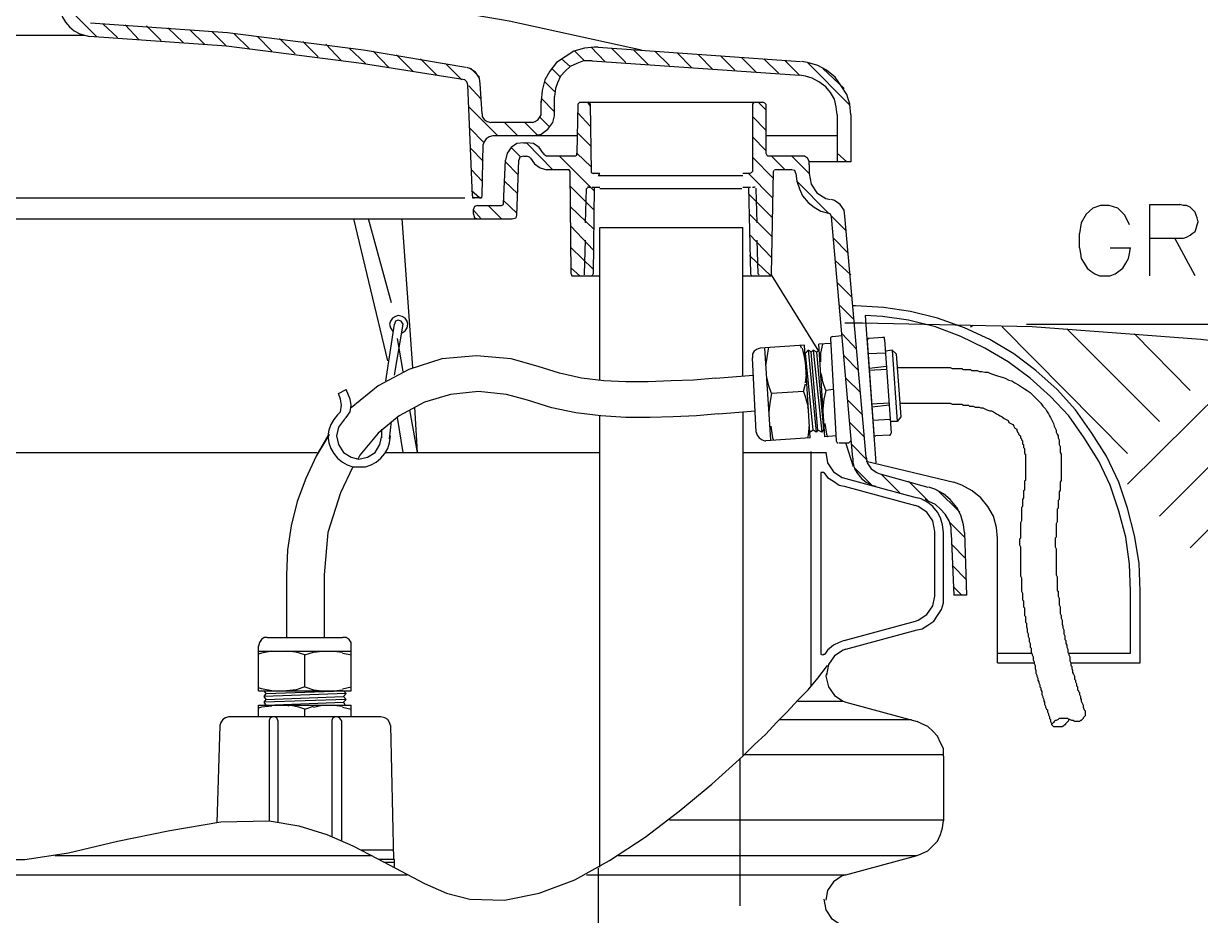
# Model space of a CAD drawing. Extents: x 11 to 601, y 12 to 779.
# Drawn here: x 220.1 to 293.3, y 695.2 to 750.6 of the extents above; entities that cross this region are included whole.
import ezdxf

# ---------------------------------------------------------------- set-up
doc = ezdxf.new("R2010")
doc.units = 0
doc.layers.add('DH152', color=7, linetype='CONTINUOUS')

msp = doc.modelspace()

# ---------------------------------------------------------------- linework, layer by layer
at = {"layer": 'DH152', "color": 7}
for points in [[(258.539994, 748.979981), (250.319994, 750.779981), (241.739994, 752.279981), (233.099994, 753.359981), (224.459994, 753.959981), (215.759995, 754.199981), (207.059995, 753.959981), (198.359995, 753.359981), (189.719995, 752.279981), (181.199995, 750.779981), (172.679996, 748.859981), (164.279996, 746.579981), (162.239996, 745.919981)], [(224.639994, 749.819981), (222.419994, 752.039981)], [(222.419994, 751.799981), (222.419994, 751.379981), (222.539994, 751.019981), (222.719994, 750.719981), (222.959994, 750.419981), (223.259994, 750.179981), (223.619994, 749.999981), (223.979994, 749.879981), (224.219994, 749.819981)], [(247.619994, 747.899981), (241.259994, 748.979981), (232.799994, 750.059981), (224.279994, 750.659981), (224.279994, 750.659981)], [(225.959994, 749.759981), (225.059994, 750.599981)], [(227.279994, 749.639981), (226.439994, 750.539981)], [(228.659994, 749.579981), (227.759994, 750.479981)], [(230.039994, 749.459981), (229.079994, 750.359981)], [(223.919994, 749.879981), (207.539995, 749.879981)], [(247.559994, 747.119981), (241.139994, 748.139981), (232.739994, 749.219981), (224.219994, 749.819981), (224.219994, 749.819981)], [(231.359994, 749.339981), (230.459994, 750.239981)], [(232.739994, 749.219981), (231.839994, 750.119981)], [(234.179994, 749.039981), (233.219994, 749.999981)], [(235.559994, 748.919981), (234.659994, 749.819981)], [(236.999994, 748.739981), (236.039994, 749.699981)], [(238.439994, 748.559981), (237.479994, 749.519981)], [(239.879994, 748.319981), (238.919994, 749.339981)], [(241.379994, 748.139981), (240.359994, 749.099981)], [(242.819994, 747.899981), (241.859994, 748.919981)], [(255.839994, 749.159981), (255.599994, 749.159981), (254.999994, 749.099981), (254.339994, 748.919981), (253.799994, 748.559981), (253.259994, 748.199981), (252.839994, 747.659981), (252.539994, 747.119981), (252.359994, 746.459981), (252.299994, 745.799981), (252.299994, 745.739981)], [(254.999994, 748.319981), (254.399994, 748.919981)], [(256.259994, 748.259981), (255.419994, 749.159981)], [(255.839994, 749.159981), (268.439993, 748.259981)], [(257.579994, 748.199981), (256.679994, 749.099981)], [(258.959994, 748.079981), (258.059994, 748.979981)], [(260.279993, 748.019981), (259.379994, 748.919981)], [(244.319994, 747.659981), (243.299994, 748.679981)], [(245.819994, 747.419981), (244.799994, 748.439981)], [(247.379994, 747.119981), (246.359994, 748.139981)], [(255.479994, 748.319981), (255.359994, 748.319981), (254.939994, 748.319981), (254.519994, 748.139981), (254.099994, 747.959981), (253.799994, 747.659981), (253.499994, 747.359981), (253.319994, 746.939981), (253.199994, 746.579981), (253.139994, 746.099981)], [(254.099994, 747.959981), (253.559994, 748.439981)], [(255.479994, 748.319981), (268.379993, 747.419981)], [(261.659993, 747.899981), (260.759993, 748.799981)], [(262.979993, 747.779981), (262.079993, 748.679981)], [(264.359993, 747.719981), (263.459993, 748.619981)], [(265.679993, 747.599981), (264.779993, 748.499981)], [(267.059993, 747.539981), (266.159993, 748.439981)], [(268.379993, 747.419981), (267.479993, 748.319981)], [(271.559993, 744.959981), (271.499993, 745.619981), (271.319993, 746.219981), (270.959993, 746.759981), (270.599993, 747.299981), (270.059993, 747.719981), (269.519993, 748.019981), (268.859993, 748.199981), (268.499993, 748.259981)], [(271.499993, 745.559981), (268.859993, 748.199981)], [(248.519994, 746.879981), (248.459994, 747.239981), (248.219994, 747.599981), (247.859994, 747.839981), (247.679994, 747.899981)], [(248.459994, 747.299981), (247.919994, 747.839981)], [(253.499994, 747.299981), (252.959994, 747.839981)], [(270.719993, 744.959981), (270.659993, 745.439981), (270.539993, 745.919981), (270.299993, 746.339981), (269.999993, 746.699981), (269.579993, 746.999981), (269.159993, 747.239981), (268.739993, 747.359981), (268.379993, 747.419981)], [(271.139993, 746.579981), (269.819993, 747.839981)], [(247.739994, 746.819981), (247.679994, 746.999981), (247.559994, 747.119981)], [(248.039994, 739.919982), (247.739994, 746.819981)], [(248.579994, 745.919981), (247.799994, 746.759981)], [(248.639994, 745.019981), (248.519994, 746.879981)], [(253.139994, 746.399981), (252.539994, 746.999981)], [(253.139994, 745.139981), (252.299994, 745.979981)], [(253.139994, 744.899981), (253.139994, 746.099981)], [(249.599994, 743.639981), (247.799994, 745.439981)], [(252.299994, 744.959981), (252.299994, 745.799981)], [(254.579994, 745.619981), (254.519994, 742.559981)], [(254.699994, 745.739981), (254.699994, 745.739981), (254.639994, 745.679981), (254.579994, 745.619981)], [(254.699994, 745.739981), (266.099993, 745.739981)], [(255.179994, 745.739981), (255.359994, 745.499981)], [(255.359994, 745.619981), (255.359994, 745.679981), (255.239994, 745.739981)], [(255.359994, 745.619981), (255.419994, 741.419981)], [(265.619993, 745.739981), (265.499993, 745.679981), (265.439993, 745.619981)], [(265.439993, 745.619981), (265.439993, 741.419981)], [(266.279993, 745.259981), (265.799993, 745.739981)], [(266.279993, 745.619981), (266.219993, 745.679981), (266.099993, 745.739981)], [(266.279993, 745.619981), (266.279993, 742.559981)], [(248.639994, 745.019981), (248.639994, 744.839981), (248.759994, 744.659981), (248.939994, 744.539981), (249.179994, 744.479981)], [(251.759994, 744.479981), (249.179994, 744.479981)], [(250.859994, 743.639981), (250.019994, 744.479981)], [(252.059994, 743.699981), (251.279994, 744.479981)], [(251.759994, 744.479981), (251.939994, 744.539981), (252.119994, 744.659981), (252.239994, 744.839981), (252.299994, 744.959981)], [(251.759994, 743.639981), (252.299994, 743.759981), (252.719994, 744.059981), (253.019994, 744.479981), (253.139994, 744.899981)], [(252.839994, 744.179981), (252.239994, 744.779981)], [(254.579994, 745.079981), (255.359994, 744.239981)], [(265.439993, 744.839981), (266.279993, 743.999981)], [(270.719993, 744.959981), (270.719993, 742.019981)], [(271.559993, 744.959981), (271.559993, 742.019981)], [(248.759994, 743.219981), (247.859994, 744.119981)], [(254.579994, 743.819981), (255.419994, 742.979981)], [(248.459994, 739.799982), (248.579994, 739.799982), (248.639994, 739.919982), (248.699994, 743.099981)], [(249.299994, 743.639981), (249.059994, 743.579981), (248.879994, 743.459981), (248.759994, 743.279981), (248.699994, 743.099981)], [(254.579994, 743.639981), (249.299994, 743.639981)], [(251.219994, 743.219981), (250.799994, 743.159981), (250.439994, 742.919981), (250.199994, 742.559981), (250.079994, 742.139981)], [(251.219994, 743.219981), (251.399994, 743.219981)], [(251.399994, 743.219981), (253.019994, 741.539981)], [(252.419994, 742.559981), (252.179994, 742.919981), (251.819994, 743.159981), (251.399994, 743.219981)], [(265.439993, 743.579981), (266.279993, 742.739981)], [(270.719993, 743.639981), (266.279993, 743.639981)], [(248.699994, 742.079981), (247.919994, 742.859981)], [(250.439994, 742.919981), (251.039994, 742.319981)], [(251.219994, 742.379981), (251.219994, 742.379981), (250.979994, 742.319981), (250.919994, 742.139981)], [(251.219994, 742.379981), (251.399994, 742.379981)], [(251.639994, 742.259981), (251.579994, 742.319981), (251.399994, 742.379981)], [(251.639994, 742.259981), (251.879994, 741.899981), (252.239994, 741.659981), (252.659994, 741.539981)], [(252.419994, 742.559981), (252.479994, 742.499981), (252.659994, 742.379981)], [(254.399994, 742.379981), (252.659994, 742.379981)], [(253.439994, 742.379981), (255.599994, 740.219981)], [(254.399994, 742.379981), (254.519994, 742.439981), (254.519994, 742.559981)], [(254.519994, 742.559981), (255.419994, 741.719981)], [(265.439993, 742.319981), (266.759993, 740.999981)], [(266.279993, 742.559981), (266.339993, 742.439981), (266.399993, 742.379981)], [(268.439993, 742.379981), (266.399993, 742.379981)], [(266.639993, 742.379981), (267.479993, 741.539981)], [(267.899993, 742.379981), (268.979993, 741.299981)], [(268.979993, 741.839981), (268.979993, 742.079981), (268.859993, 742.259981), (268.679993, 742.379981), (268.439993, 742.379981)], [(271.319993, 742.019981), (270.719993, 742.559981)], [(248.639994, 740.819981), (247.979994, 741.539981)], [(249.959994, 739.439982), (250.079994, 742.139981)], [(250.079994, 742.019981), (250.859994, 741.239981)], [(250.799994, 738.719982), (250.919994, 742.139981)], [(253.919994, 741.539981), (252.659994, 741.539981)], [(254.159994, 735.059982), (254.099994, 741.419981), (254.039994, 741.539981), (253.919994, 741.539981)], [(266.879993, 741.539981), (266.819993, 741.539981)], [(267.899993, 741.539981), (266.879993, 741.539981)], [(268.139993, 741.299981), (268.079993, 741.479981), (267.899993, 741.539981)], [(271.559993, 742.019981), (268.979993, 742.019981)], [(268.979993, 741.839981), (268.979993, 741.299981)], [(250.019994, 740.819981), (250.859994, 740.039981)], [(255.419994, 741.419981), (255.419994, 741.359981), (255.539994, 741.299981)], [(255.959994, 741.299981), (255.539994, 741.299981)], [(255.839994, 741.299981), (255.959994, 741.179981)], [(255.839994, 741.179981), (264.839993, 741.179981)], [(265.259993, 741.299981), (264.839993, 741.299981)], [(265.199993, 741.299981), (266.699993, 739.799982)], [(265.259993, 741.299981), (265.379993, 741.359981), (265.439993, 741.419981)], [(266.639993, 735.059982), (266.759993, 741.419981)], [(266.759993, 741.479981), (266.759993, 741.419981), (266.759993, 741.419981)], [(268.139993, 741.299981), (268.139993, 741.299981), (268.199993, 740.819981), (268.379993, 740.339981), (268.559993, 739.919982), (268.919993, 739.499982), (269.279993, 739.199982), (269.699993, 738.959982), (270.179993, 738.839982)], [(268.199993, 740.819981), (270.179993, 738.839982)], [(268.979993, 741.299981), (269.099993, 740.639981), (269.459993, 740.099981), (269.999993, 739.739982), (270.299993, 739.679982)], [(248.459994, 739.799982), (247.979994, 740.219981)], [(254.099994, 740.519981), (255.599994, 739.019982)], [(255.059994, 738.239982), (255.119994, 740.339981)], [(255.179994, 740.399981), (255.119994, 740.339981), (255.119994, 740.339981)], [(255.239994, 740.459981), (255.179994, 740.459981)], [(255.239994, 740.459981), (255.359994, 740.459981)], [(255.479994, 740.459981), (255.599994, 740.459981), (255.599994, 740.459981)], [(255.599994, 740.459981), (255.539994, 735.059982)], [(255.599994, 740.459981), (255.959994, 740.459981)], [(264.779993, 740.339981), (255.959994, 740.339981)], [(264.839993, 740.459981), (265.199993, 740.459981)], [(265.199993, 740.459981), (265.319993, 735.059982)], [(265.199993, 740.459981), (265.319993, 740.459981)], [(265.439993, 740.459981), (265.559993, 740.459981)], [(265.619993, 740.459981), (265.559993, 740.459981), (265.559993, 740.459981)], [(265.679993, 740.339981), (265.679993, 740.399981)], [(265.739993, 738.239982), (265.679993, 740.339981)], [(167.519996, 739.799982), (247.559994, 739.799982)], [(248.039994, 739.919982), (248.039994, 739.799982), (248.159994, 739.799982)], [(248.639994, 739.799982), (248.039994, 739.799982)], [(249.839994, 739.319982), (249.959994, 739.379982), (249.959994, 739.439982)], [(249.959994, 739.619982), (250.799994, 738.839982)], [(265.199993, 740.039981), (266.699993, 738.539982)], [(271.199993, 738.659982), (271.139993, 739.019982), (270.899993, 739.379982), (270.539993, 739.619982), (270.359993, 739.679982)], [(290.159993, 734.939982), (290.159993, 739.379982), (292.019993, 739.379982)], [(293.159993, 738.299982), (293.099993, 738.539982), (293.039993, 738.719982), (292.979993, 738.899982), (292.799993, 739.079982), (292.679993, 739.199982), (292.439993, 739.319982), (292.259993, 739.319982), (292.019993, 739.379982), (292.019993, 739.379982)], [(248.339994, 739.319982), (248.159994, 739.259982), (248.099994, 739.079982)], [(248.099994, 738.779982), (248.099994, 739.079982)], [(248.099994, 739.019982), (248.579994, 738.479982)], [(248.099994, 738.779982), (248.159994, 738.539982), (248.339994, 738.479982)], [(248.339994, 739.319982), (249.839994, 739.319982)], [(248.999994, 739.319982), (249.839994, 738.479982)], [(250.499994, 738.479982), (250.739994, 738.539982), (250.799994, 738.719982)], [(254.099994, 739.259982), (255.599994, 737.819982)], [(265.259993, 738.779982), (266.699993, 737.339982)], [(270.359993, 738.599982), (270.299993, 738.779982), (270.179993, 738.839982)], [(270.359993, 738.659982), (271.259993, 737.759982)], [(271.679993, 723.599982), (270.359993, 738.599982)], [(272.519993, 723.659982), (271.199993, 738.659982)], [(288.899993, 738.119982), (288.599993, 738.719982), (288.179993, 739.139982), (287.639993, 739.319982), (287.099993, 739.319982), (286.619993, 739.139982), (286.199993, 738.779982), (285.899993, 738.239982), (285.779993, 737.579982), (285.779993, 737.579982)], [(166.979996, 738.479982), (250.499994, 738.479982)], [(242.759994, 729.659982), (240.659994, 738.479982)], [(242.999994, 733.259982), (241.559994, 738.479982)], [(244.319994, 729.239982), (243.659994, 738.479982)], [(254.159994, 737.999982), (255.539994, 736.559982)], [(255.959994, 737.939982), (264.839993, 737.939982)], [(255.959994, 728.459982), (255.959994, 737.939982)], [(264.839993, 728.699982), (264.839993, 737.939982)], [(292.019993, 737.279982), (292.259993, 737.279982), (292.439993, 737.339982), (292.679993, 737.459982), (292.799993, 737.579982), (292.979993, 737.699982), (293.039993, 737.879982), (293.099993, 738.119982), (293.159993, 738.299982), (293.159993, 738.299982)], [(254.999994, 735.059982), (255.059994, 737.159982)], [(265.259993, 737.519982), (266.639993, 736.079982)], [(265.799993, 735.059982), (265.739993, 737.159982)], [(270.479993, 737.279982), (271.379993, 736.379982)], [(285.779993, 736.679982), (285.779993, 737.579982)], [(290.159993, 737.279982), (292.019993, 737.279982)], [(292.979993, 734.939982), (291.719993, 737.279982)], [(254.159994, 736.679982), (255.539994, 735.359982)], [(285.779993, 736.679982), (285.839993, 736.319982), (285.899993, 736.019982), (286.079993, 735.719982), (286.259993, 735.419982), (286.499993, 735.239982), (286.739993, 735.059982), (287.039993, 734.939982), (287.399993, 734.939982), (287.399993, 734.939982)], [(287.399993, 734.939982), (287.699993, 734.939982), (287.999993, 735.059982), (288.239993, 735.239982), (288.479993, 735.419982), (288.659993, 735.719982), (288.839993, 736.019982), (288.899993, 736.319982), (288.959993, 736.679982), (288.959993, 736.679982)], [(287.699993, 736.679982), (288.959993, 736.679982)], [(265.259993, 736.199982), (266.579993, 734.939982)], [(270.599993, 735.899982), (271.559993, 734.999982)], [(254.159994, 735.419982), (254.699994, 734.939982)], [(254.159994, 735.059982), (254.219994, 734.939982), (254.339994, 734.939982)], [(254.339994, 734.939982), (255.959994, 734.939982)], [(254.879994, 734.939982), (254.939994, 734.939982)], [(254.999994, 734.999982), (254.999994, 735.059982), (254.999994, 735.059982)], [(255.359994, 734.939982), (255.479994, 734.939982), (255.539994, 735.059982)], [(264.839993, 734.939982), (266.519993, 734.939982)], [(265.319993, 735.059982), (265.379993, 734.939982), (265.439993, 734.939982)], [(265.799993, 735.059982), (265.859993, 734.999982)], [(265.859993, 734.939982), (265.919993, 734.939982), (265.919993, 734.939982)], [(266.519993, 734.939982), (266.579993, 734.939982), (266.639993, 735.059982)], [(269.579993, 730.259982), (266.639993, 734.999982)], [(270.719993, 734.519982), (271.619993, 733.619982)], [(270.839993, 733.139982), (271.739993, 732.239982)], [(289.559993, 710.879982), (289.559993, 715.319982), (289.499993, 717.059982), (289.199993, 718.799982), (288.779993, 720.479982), (288.239993, 722.099982), (287.459993, 723.719982), (286.559993, 725.159982), (285.539993, 726.599982), (284.399993, 727.859982), (283.079993, 729.059982), (281.699993, 730.079982), (280.199993, 730.979982), (278.639993, 731.699982), (276.959993, 732.299982), (275.279993, 732.719982), (273.599993, 732.959982), (271.859993, 733.079982), (271.679993, 733.079982)], [(243.659994, 731.399982), (243.839994, 731.519982), (243.959994, 731.699982), (244.019994, 731.939982), (243.959994, 732.119982), (243.839994, 732.299982), (243.659994, 732.419982), (243.419994, 732.479982), (243.239994, 732.419982), (243.059994, 732.299982), (242.939994, 732.119982), (242.879994, 731.939982), (242.939994, 731.699982), (243.059994, 731.519982), (243.119994, 731.459982)], [(243.719994, 731.939982), (243.599994, 732.119982), (243.419994, 732.179982), (243.239994, 732.119982), (243.179994, 731.939982)], [(288.959993, 715.079982), (288.959993, 715.319982), (288.899993, 716.999982), (288.659993, 718.679982), (288.239993, 720.299982), (287.699993, 721.919982), (286.979993, 723.419982), (286.079993, 724.859982), (285.119993, 726.239982), (283.979993, 727.439982), (282.719993, 728.579982), (281.339993, 729.599982), (279.899993, 730.439982), (278.399993, 731.159982), (276.839993, 731.759982), (275.159993, 732.179982), (273.539993, 732.419982), (272.459993, 732.479982)], [(272.459993, 732.479982), (273.119993, 723.299982)], [(242.639994, 728.399982), (243.179994, 731.939982)], [(243.179994, 728.759982), (243.719994, 731.939982)], [(271.019993, 731.339982), (271.919993, 730.379982)], [(341.879991, 720.419982), (334.499992, 722.759982), (324.359992, 725.579982), (314.099992, 727.919982), (303.779992, 729.719982), (293.339993, 730.979982), (282.839993, 731.759982), (272.279993, 731.999982), (271.199993, 731.999982)], [(278.999993, 731.759982), (279.179993, 731.879982)], [(288.779993, 723.899982), (280.979993, 731.759982)], [(282.479993, 731.939982), (329.519992, 731.939982)], [(290.759993, 725.879982), (284.999993, 731.639982)], [(292.679993, 727.799982), (289.199993, 731.339982)], [(243.719994, 728.999982), (243.359994, 731.039982)], [(268.679993, 730.619982), (265.919993, 730.439982)], [(268.499993, 730.439982), (268.439993, 730.619982)], [(269.039993, 724.859982), (268.679993, 730.619982)], [(270.299993, 730.739982), (269.579993, 730.679982)], [(270.659993, 724.979982), (269.939993, 724.919982), (269.579993, 730.679982)], [(269.699993, 729.599982), (269.699993, 730.139982), (269.819993, 730.679982)], [(270.419993, 731.159982), (270.299993, 731.099982), (270.299993, 731.039982), (270.299993, 731.039982)], [(270.299993, 731.039982), (270.659993, 724.679982)], [(270.419993, 731.159982), (271.019993, 731.219982)], [(272.699993, 731.039982), (272.639993, 731.039982), (272.579993, 730.919982), (272.579993, 730.919982)], [(272.579993, 730.919982), (272.999993, 725.099982)], [(273.659993, 730.979982), (273.659993, 731.099982), (273.539993, 731.099982), (273.539993, 731.099982), (272.699993, 731.039982)], [(273.659993, 730.979982), (274.079993, 725.159982)], [(252.119994, 729.299982), (250.439994, 729.779982), (248.279994, 729.959982), (246.119994, 729.779982), (244.079994, 729.119982), (242.159994, 728.099982), (240.479994, 726.719982), (240.479994, 726.719982)], [(265.919993, 730.439982), (265.739993, 730.379982), (265.559993, 730.259982), (265.439993, 730.079982), (265.439993, 729.899982), (265.439993, 729.839982)], [(265.679993, 725.219982), (265.439993, 729.839982)], [(266.579993, 724.739982), (266.219993, 730.439982)], [(266.279993, 729.359982), (266.339993, 729.719982), (266.399993, 730.139982), (266.459993, 730.499982)], [(268.739993, 729.539982), (268.679993, 729.899982), (268.559993, 730.439982)], [(268.919993, 730.319982), (268.739993, 730.139982)], [(269.219993, 725.339982), (268.739993, 730.139982)], [(269.099993, 730.199982), (268.919993, 730.319982)], [(268.919993, 730.319982), (269.399993, 725.219982)], [(269.219993, 730.319982), (269.099993, 730.199982)], [(269.519993, 725.339982), (269.099993, 730.199982)], [(269.459993, 730.199982), (269.219993, 730.319982)], [(269.219993, 730.319982), (269.759993, 725.219982)], [(269.459993, 730.199982), (269.579993, 730.319982)], [(269.879993, 725.399982), (269.459993, 730.199982)], [(271.139993, 729.959982), (272.039993, 729.059982)], [(273.719993, 730.139982), (272.639993, 730.079982)], [(274.139993, 730.319982), (273.719993, 730.259982)], [(274.139993, 730.319982), (274.439993, 725.879982)], [(274.139993, 730.319982), (274.379993, 730.079982)], [(274.379993, 730.079982), (274.679993, 726.179982)], [(263.159993, 728.579982), (261.779993, 728.459982), (260.399993, 728.399982), (258.959994, 728.339982), (257.579994, 728.339982), (256.199994, 728.399982), (254.819994, 728.579982), (253.439994, 728.879982), (252.119994, 729.299982), (252.119994, 729.299982)], [(273.779993, 729.299982), (272.699993, 729.179982)], [(273.779993, 729.119982), (272.699993, 729.059982)], [(274.439993, 729.239982), (274.499993, 729.239982), (274.559993, 729.239982), (274.619993, 729.239982), (274.739993, 729.239982), (274.799993, 729.239982), (274.859993, 729.239982), (274.919993, 729.239982), (274.979993, 729.239982), (275.099993, 729.239982), (275.219993, 729.239982), (275.339993, 729.239982), (275.519993, 729.239982), (275.639993, 729.239982), (275.819993, 729.239982), (275.939993, 729.239982), (275.999993, 729.239982), (276.179993, 729.239982), (276.299993, 729.239982), (276.419993, 729.239982), (276.599993, 729.239982), (276.719993, 729.239982), (276.839993, 729.239982), (277.019993, 729.239982), (277.139993, 729.239982), (277.199993, 729.239982), (277.259993, 729.239982), (277.319993, 729.239982), (277.439993, 729.239982), (277.499993, 729.239982), (277.559993, 729.239982), (277.619993, 729.239982), (277.739993, 729.239982), (277.859993, 729.179982), (277.979993, 729.179982), (278.159993, 729.179982), (278.279993, 729.179982), (278.459993, 729.179982), (278.579993, 729.119982), (278.759993, 729.119982), (278.879993, 729.119982), (278.939993, 729.119982), (278.999993, 729.119982), (279.059993, 729.059982), (279.119993, 729.059982), (279.239993, 729.059982), (279.299993, 729.059982), (279.359993, 729.059982), (279.419993, 729.059982), (279.539993, 728.999982), (279.719993, 728.999982), (279.899993, 728.939982), (280.079993, 728.939982), (280.199993, 728.879982), (280.379993, 728.819982), (280.559993, 728.759982), (280.739993, 728.699982), (280.979993, 728.639982), (281.159993, 728.579982), (281.399993, 728.459982), (281.579993, 728.399982), (281.759993, 728.279982), (281.999993, 728.159982), (282.179993, 728.039982), (282.359993, 727.919982), (282.539993, 727.799982), (282.719993, 727.679982), (282.899993, 727.499982), (283.019993, 727.379982), (283.199993, 727.199982), (283.379993, 727.019982), (283.499993, 726.839982), (283.679993, 726.659982), (283.739993, 726.539982), (283.859993, 726.359982), (283.919993, 726.239982), (283.979993, 726.119982), (284.039993, 725.999982), (284.099993, 725.879982), (284.159993, 725.759982), (284.219993, 725.579982), (284.279993, 725.459982), (284.339993, 725.339982), (284.339993, 725.219982), (284.399993, 725.099982), (284.459993, 724.979982), (284.459993, 724.859982), (284.519993, 724.739982), (284.519993, 724.559982), (284.519993, 724.439982), (284.579993, 724.319982), (284.579993, 724.199982), (284.579993, 724.079982), (284.579993, 723.959982), (284.639993, 723.839982), (284.639993, 723.719982), (284.639993, 723.599982), (284.639993, 723.419982), (284.639993, 723.239982), (284.639993, 723.059982), (284.639993, 722.939982), (284.639993, 722.759982), (284.639993, 722.579982), (284.639993, 722.459982), (284.639993, 722.279982), (284.639993, 722.219982), (284.579993, 722.099982), (284.579993, 721.979982), (284.579993, 721.859982), (284.579993, 721.739982), (284.579993, 721.619982), (284.519993, 721.499982), (284.519993, 721.439982), (284.519993, 721.439982), (284.519993, 721.319982), (284.519993, 721.259982), (284.519993, 721.139982), (284.519993, 721.019982), (284.459993, 720.959982), (284.459993, 720.839982), (284.459993, 720.839982), (284.459993, 720.719982), (284.459993, 720.659982), (284.459993, 720.539982), (284.459993, 720.479982), (284.399993, 720.419982), (284.399993, 720.299982), (284.399993, 720.239982), (284.399993, 720.179982), (284.399993, 720.119982), (284.399993, 719.999982), (284.399993, 719.939982), (284.399993, 719.759982), (284.399993, 719.639982), (284.339993, 719.519982), (284.339993, 719.399982), (284.339993, 719.339982), (284.339993, 719.219982), (284.339993, 719.099982), (284.339993, 718.979982), (284.339993, 718.859982), (284.339993, 718.739982), (284.339993, 718.679982), (284.279993, 718.619982), (284.279993, 718.559982), (284.279993, 718.499982), (284.279993, 718.439982), (284.279993, 718.439982), (284.279993, 718.379982), (284.279993, 718.319982), (284.279993, 718.259982), (284.279993, 718.259982), (284.279993, 718.199982), (284.279993, 718.139982), (284.279993, 718.079982), (284.339993, 717.959982), (284.339993, 717.899982), (284.339993, 717.839982), (284.339993, 717.779982), (284.339993, 717.659982), (284.339993, 717.599982), (284.339993, 717.479982), (284.339993, 717.359982), (284.339993, 717.239982), (284.339993, 717.119982), (284.339993, 717.059982), (284.339993, 716.999982), (284.339993, 716.939982), (284.339993, 716.819982), (284.339993, 716.699982), (284.339993, 716.579982), (284.339993, 716.459982), (284.339993, 716.339982), (284.399993, 716.219982), (284.399993, 716.159982), (284.399993, 716.039982), (284.399993, 715.919982), (284.399993, 715.799982), (284.399993, 715.679982), (284.399993, 715.559982), (284.399993, 715.499982), (284.399993, 715.439982), (284.399993, 715.379982), (284.459993, 715.319982), (284.459993, 715.259982), (284.459993, 715.139982), (284.459993, 715.019982), (284.519993, 714.899982), (284.519993, 714.779982), (284.519993, 714.659982), (284.519993, 714.599982), (284.519993, 714.479982), (284.579993, 714.359982), (284.579993, 714.239982), (284.579993, 714.119982), (284.579993, 713.999982), (284.579993, 713.939982), (284.639993, 713.819982), (284.639993, 713.759982), (284.639993, 713.639982), (284.699993, 713.519982), (284.699993, 713.399982), (284.699993, 713.279982), (284.759993, 713.159982), (284.759993, 713.099982), (284.759993, 713.039982), (284.819993, 712.919982), (284.819993, 712.799982), (284.819993, 712.679982), (284.879993, 712.559982), (284.879993, 712.439982), (284.879993, 712.319982), (284.879993, 712.319982), (284.939993, 712.259982), (284.939993, 712.199982), (284.939993, 712.079982), (284.999993, 711.959982), (284.999993, 711.839982), (285.059993, 711.719982), (285.059993, 711.599982), (285.059993, 711.539982), (285.119993, 711.419982), (285.119993, 711.359982), (285.179993, 711.239982), (285.179993, 711.119982), (285.179993, 710.999982), (285.239993, 710.879982), (285.239993, 710.819982), (285.239993, 710.759982), (285.239993, 710.699982), (285.299993, 710.639982), (285.299993, 710.519982), (285.359993, 710.399982), (285.359993, 710.279982), (285.419993, 710.159982), (285.479993, 710.039982), (285.479993, 709.979982), (285.479993, 709.859982), (285.539993, 709.799982), (285.539993, 709.679982), (285.599993, 709.559982), (285.599993, 709.439982), (285.659993, 709.379982), (285.659993, 709.259982), (285.659993, 709.199982), (285.719993, 709.139982), (285.719993, 709.079982), (285.779993, 709.019982), (285.779993, 708.899982), (285.839993, 708.779982), (285.839993, 708.659982), (285.899993, 708.599982), (285.899993, 708.539982), (285.899993, 708.479982), (285.959993, 708.359982), (286.019993, 708.239982), (286.019993, 708.119982), (286.079993, 707.939982), (286.139993, 707.879982), (286.139993, 707.759982), (286.139993, 707.699982), (286.139993, 707.699982)], [(288.779993, 721.979982), (296.639993, 729.779982)], [(263.159993, 728.579982), (265.499993, 728.759982)], [(266.639993, 727.619982), (266.459993, 728.099982), (266.339993, 728.639982)], [(268.739993, 728.279982), (268.799993, 728.819982)], [(269.999993, 727.799982), (269.819993, 728.339982), (269.759993, 728.699982), (269.699993, 728.879982)], [(271.259993, 728.579982), (272.159993, 727.679982)], [(239.699994, 727.619982), (240.179994, 727.859982)], [(239.819994, 727.259982), (239.699994, 727.619982)], [(240.419994, 727.259982), (240.179994, 727.859982)], [(251.459994, 727.199982), (250.139994, 727.559982), (248.399994, 727.739982), (246.659994, 727.559982), (245.039994, 727.079982), (243.479994, 726.239982), (242.159994, 725.159982), (241.019994, 723.779982), (240.899994, 723.539982)], [(266.639993, 727.619982), (266.519993, 727.019982), (266.459993, 726.479982)], [(268.619993, 727.739982), (266.639993, 727.619982)], [(268.619993, 727.739982), (268.739993, 728.219982)], [(268.619993, 727.739982), (268.739993, 727.379982), (268.919993, 726.779982)], [(269.999993, 727.799982), (269.879993, 727.259982), (269.819993, 726.659982)], [(270.479993, 727.859982), (269.999993, 727.799982)], [(290.759993, 719.999982), (298.559993, 727.799982)], [(239.819994, 726.479982), (239.879994, 726.899982), (239.819994, 727.259982)], [(240.059994, 725.999982), (240.179994, 726.119982), (240.419994, 726.479982), (240.479994, 726.899982), (240.419994, 727.259982)], [(263.339993, 726.359982), (261.959993, 726.239982), (260.519993, 726.179982), (259.079994, 726.119982), (257.579994, 726.119982), (256.019994, 726.239982), (254.459994, 726.419982), (252.959994, 726.719982), (251.459994, 727.199982), (251.459994, 727.199982)], [(271.379993, 727.199982), (272.279993, 726.299982)], [(273.959993, 727.019982), (272.819993, 726.959982)], [(273.959993, 726.899982), (272.879993, 726.779982)], [(274.619993, 727.019982), (274.679993, 727.019982), (274.739993, 727.019982), (274.799993, 727.019982), (274.799993, 727.019982), (274.859993, 727.019982), (274.919993, 727.019982), (274.979993, 727.019982), (275.039993, 727.019982), (275.099993, 727.019982), (275.219993, 727.019982), (275.339993, 727.019982), (275.459993, 727.019982), (275.519993, 727.019982), (275.639993, 727.019982), (275.759993, 727.019982), (275.879993, 727.019982), (275.999993, 727.019982), (276.179993, 727.019982), (276.299993, 727.019982), (276.419993, 727.019982), (276.539993, 727.019982), (276.659993, 727.019982), (276.779993, 727.019982), (276.899993, 727.019982), (277.079993, 727.019982), (277.139993, 727.019982), (277.199993, 727.019982), (277.259993, 727.019982), (277.319993, 727.019982), (277.379993, 727.019982), (277.439993, 727.019982), (277.499993, 727.019982), (277.559993, 727.019982), (277.739993, 727.019982), (277.859993, 726.959982), (277.979993, 726.959982), (278.099993, 726.959982), (278.219993, 726.959982), (278.339993, 726.959982), (278.459993, 726.959982), (278.579993, 726.899982), (278.639993, 726.899982), (278.699993, 726.899982), (278.759993, 726.899982), (278.819993, 726.899982), (278.879993, 726.899982), (278.939993, 726.839982), (278.999993, 726.839982), (279.059993, 726.839982), (279.179993, 726.839982), (279.299993, 726.779982), (279.419993, 726.779982), (279.539993, 726.779982), (279.659993, 726.719982), (279.779993, 726.719982), (279.899993, 726.659982), (280.019993, 726.599982), (280.199993, 726.539982), (280.319993, 726.539982), (280.439993, 726.479982), (280.619993, 726.359982), (280.739993, 726.299982), (280.859993, 726.239982), (280.979993, 726.179982), (281.099993, 726.059982), (281.219993, 725.999982), (281.339993, 725.939982), (281.399993, 725.819982), (281.519993, 725.759982), (281.639993, 725.699982), (281.699993, 725.579982), (281.759993, 725.459982), (281.879993, 725.399982), (281.879993, 725.339982), (281.939993, 725.219982), (281.999993, 725.159982), (281.999993, 725.099982), (282.059993, 725.039982), (282.119993, 724.979982), (282.119993, 724.859982), (282.179993, 724.799982), (282.179993, 724.739982), (282.239993, 724.679982), (282.239993, 724.559982), (282.239993, 724.499982), (282.299993, 724.439982), (282.299993, 724.319982), (282.299993, 724.259982), (282.359993, 724.199982), (282.359993, 724.079982), (282.359993, 724.019982), (282.359993, 723.899982), (282.419993, 723.839982), (282.419993, 723.719982), (282.419993, 723.659982), (282.419993, 723.539982), (282.419993, 723.479982), (282.419993, 723.359982), (282.419993, 723.239982), (282.419993, 723.119982), (282.419993, 722.939982), (282.419993, 722.819982), (282.419993, 722.699982), (282.419993, 722.579982), (282.419993, 722.459982), (282.419993, 722.339982), (282.419993, 722.219982), (282.359993, 722.159982), (282.359993, 722.039982), (282.359993, 721.919982), (282.359993, 721.859982), (282.359993, 721.739982), (282.359993, 721.619982), (282.299993, 721.559982), (282.299993, 721.499982), (282.299993, 721.439982), (282.299993, 721.319982), (282.299993, 721.259982), (282.299993, 721.199982), (282.299993, 721.139982), (282.239993, 721.019982), (282.239993, 720.959982), (282.239993, 720.899982), (282.239993, 720.779982), (282.239993, 720.719982), (282.239993, 720.599982), (282.179993, 720.539982), (282.179993, 720.419982), (282.179993, 720.359982), (282.179993, 720.239982), (282.179993, 720.119982), (282.179993, 720.059982), (282.179993, 719.939982), (282.179993, 719.819982), (282.179993, 719.699982), (282.119993, 719.579982), (282.119993, 719.519982), (282.119993, 719.399982), (282.119993, 719.279982), (282.119993, 719.159982), (282.119993, 719.099982), (282.119993, 718.979982), (282.119993, 718.859982), (282.119993, 718.739982), (282.119993, 718.619982), (282.059993, 718.559982), (282.059993, 718.439982), (282.059993, 718.319982), (282.059993, 718.199982), (282.119993, 718.079982), (282.119993, 718.019982), (282.119993, 717.899982), (282.119993, 717.779982), (282.119993, 717.659982), (282.119993, 717.599982), (282.119993, 717.479982), (282.119993, 717.359982), (282.119993, 717.239982), (282.119993, 717.119982), (282.119993, 717.059982), (282.119993, 716.939982), (282.119993, 716.819982), (282.119993, 716.699982), (282.119993, 716.579982), (282.119993, 716.519982), (282.119993, 716.399982), (282.119993, 716.279982), (282.179993, 716.159982), (282.179993, 716.099982), (282.179993, 715.979982), (282.179993, 715.859982), (282.179993, 715.739982), (282.179993, 715.619982), (282.179993, 715.559982), (282.179993, 715.439982), (282.179993, 715.319982), (282.239993, 715.199982), (282.239993, 715.139982), (282.239993, 715.019982), (282.239993, 714.899982), (282.239993, 714.779982), (282.299993, 714.719982), (282.299993, 714.599982), (282.299993, 714.479982), (282.299993, 714.359982), (282.359993, 714.299982), (282.359993, 714.179982), (282.359993, 714.059982), (282.359993, 713.939982), (282.359993, 713.819982), (282.419993, 713.759982), (282.419993, 713.639982), (282.419993, 713.519982), (282.419993, 713.399982), (282.479993, 713.339982), (282.479993, 713.219982), (282.479993, 713.099982), (282.539993, 712.979982), (282.539993, 712.919982), (282.539993, 712.799982), (282.599993, 712.679982), (282.599993, 712.619982), (282.599993, 712.499982), (282.659993, 712.379982), (282.659993, 712.259982), (282.659993, 712.199982), (282.719993, 712.079982), (282.719993, 711.959982), (282.719993, 711.839982), (282.779993, 711.779982), (282.779993, 711.659982), (282.779993, 711.539982), (282.839993, 711.419982), (282.839993, 711.359982), (282.899993, 711.239982), (282.899993, 711.119982), (282.899993, 711.059982), (282.959993, 710.939982), (282.959993, 710.819982), (283.019993, 710.699982), (283.019993, 710.639982), (283.019993, 710.519982), (283.079993, 710.399982), (283.079993, 710.339982), (283.079993, 710.219982), (283.139993, 710.099982), (283.139993, 710.039982), (283.199993, 709.919982), (283.199993, 709.799982), (283.259993, 709.679982), (283.259993, 709.619982), (283.319993, 709.499982), (283.319993, 709.379982), (283.379993, 709.319982), (283.379993, 709.199982), (283.439993, 709.079982), (283.439993, 709.019982), (283.439993, 708.899982), (283.499993, 708.779982), (283.499993, 708.719982), (283.559993, 708.599982), (283.559993, 708.479982), (283.619993, 708.419982), (283.619993, 708.299982), (283.679993, 708.179982), (283.679993, 708.119982), (283.739993, 707.999982), (283.799993, 707.939982), (283.799993, 707.819982), (283.859993, 707.699982), (283.859993, 707.639982), (283.919993, 707.519982), (283.919993, 707.399982), (283.979993, 707.339982), (283.979993, 707.219982), (284.039993, 707.099982), (284.039993, 707.039982), (284.039993, 707.039982)], [(239.819994, 726.479982), (239.639994, 726.299982), (239.399994, 725.999982), (239.219994, 725.699982), (239.099994, 725.339982), (239.039994, 724.979982), (239.099994, 724.559982), (239.219994, 724.199982), (239.399994, 723.899982), (239.639994, 723.599982), (239.939994, 723.359982), (240.239994, 723.179982), (240.599994, 723.059982), (240.959994, 723.059982), (241.379994, 723.059982), (241.739994, 723.179982), (242.039994, 723.359982), (242.339994, 723.599982), (242.579994, 723.899982), (242.759994, 724.199982), (242.879994, 724.559982), (242.939994, 724.979982)], [(244.619994, 723.959982), (244.139994, 726.599982)], [(244.619994, 723.959982), (244.439994, 726.779982)], [(255.959994, 698.159983), (255.959994, 726.239982)], [(263.339993, 726.359982), (265.619993, 726.539982)], [(264.839993, 726.479982), (264.839993, 705.059982)], [(268.859993, 726.779982), (268.919993, 726.599982)], [(274.679993, 726.179982), (274.439993, 725.879982)], [(240.059994, 725.999982), (239.999994, 725.939982), (239.699994, 725.519982), (239.579994, 724.979982), (239.699994, 724.439982), (239.999994, 723.959982), (240.479994, 723.659982), (240.959994, 723.539982), (241.499994, 723.659982), (241.979994, 723.959982), (242.279994, 724.439982), (242.399994, 724.979982)], [(242.879994, 724.799982), (242.999994, 725.879982)], [(243.719994, 723.959982), (243.359994, 726.119982)], [(266.579993, 725.579982), (266.699993, 724.859982), (266.759993, 724.739982)], [(268.979993, 725.699982), (268.919993, 725.039982), (268.859993, 724.859982)], [(269.939993, 725.759982), (270.059993, 725.099982), (270.119993, 724.919982)], [(271.499993, 725.819982), (272.399993, 724.919982)], [(274.019993, 725.999982), (272.939993, 725.939982)], [(274.439993, 725.879982), (274.019993, 725.879982)], [(292.679993, 718.019982), (300.539992, 725.879982)], [(239.099994, 725.099982), (239.099994, 725.039982), (238.319994, 723.719982), (237.659994, 722.339982), (237.119994, 720.899982), (236.759994, 719.399982), (236.519994, 717.899982), (236.459994, 716.339982)], [(239.099994, 725.099982), (238.439994, 723.959982)], [(242.399994, 724.859982), (242.399994, 725.399982)], [(265.679993, 725.219982), (265.739993, 725.039982), (265.859993, 724.859982), (266.039993, 724.739982), (266.219993, 724.679982), (266.279993, 724.679982)], [(269.039993, 724.859982), (266.279993, 724.679982)], [(269.879993, 725.399982), (269.759993, 725.219982), (269.519993, 725.339982), (269.399993, 725.219982), (269.219993, 725.339982), (269.039993, 725.219982)], [(272.999993, 725.099982), (272.999993, 724.979982), (273.119993, 724.979982), (273.119993, 724.979982)], [(273.959993, 725.039982), (273.119993, 724.979982)], [(273.959993, 725.039982), (274.019993, 725.039982), (274.079993, 725.159982), (274.079993, 725.159982)], [(161.459996, 723.959982), (238.379994, 723.959982)], [(242.639994, 723.959982), (255.959994, 723.959982)], [(264.839993, 723.959982), (270.059993, 723.959982)], [(269.099993, 709.439982), (269.099993, 724.019982)], [(269.999993, 723.959982), (270.119993, 723.299982), (270.479993, 722.759982), (271.019993, 722.399982), (271.259993, 722.339982), (275.699993, 721.139982)], [(270.659993, 724.679982), (270.719993, 724.559982), (270.779993, 724.559982), (270.779993, 724.559982)], [(270.839993, 724.559982), (271.439993, 724.559982)], [(271.739993, 723.059982), (271.259993, 724.559982)], [(271.439993, 724.559982), (271.499993, 724.619982), (271.559993, 724.679982), (271.559993, 724.679982)], [(271.619993, 724.439982), (272.519993, 723.539982)], [(271.679993, 723.599982), (271.679993, 723.359982), (271.799993, 722.939982), (271.979993, 722.639982), (272.219993, 722.339982), (272.519993, 722.099982), (272.879993, 721.919982), (273.119993, 721.859982)], [(272.519993, 723.659982), (272.579993, 723.299982), (272.819993, 722.939982), (273.179993, 722.699982), (273.299993, 722.639982)], [(272.519993, 723.419982), (277.979993, 722.099982)], [(240.599994, 723.059982), (239.819994, 721.439982), (239.039994, 718.979982), (238.799994, 716.339982)], [(269.879993, 722.699982), (269.879993, 722.699982), (269.819993, 722.699982), (269.699993, 722.699982), (269.699993, 722.639982)], [(269.699993, 722.639982), (269.699993, 711.479982)], [(269.879993, 722.699982), (270.119993, 722.399982), (270.479993, 722.159982), (270.839993, 721.919982), (271.139993, 721.859982)], [(271.799993, 722.999982), (272.879993, 721.919982)], [(273.299993, 722.639982), (276.359993, 721.799982)], [(273.479993, 722.579982), (274.619993, 721.439982)], [(271.139993, 721.859982), (275.579993, 720.659982)], [(275.159993, 722.159982), (276.359993, 720.959982)], [(278.639993, 718.979982), (278.579993, 719.459982), (278.399993, 720.059982), (278.159993, 720.539982), (277.739993, 721.019982), (277.319993, 721.379982), (276.779993, 721.679982), (276.419993, 721.799982)], [(280.679993, 718.619982), (280.619993, 719.279982), (280.439993, 719.999982), (280.079993, 720.599982), (279.659993, 721.139982), (279.119993, 721.559982), (278.459993, 721.919982), (277.979993, 722.099982)], [(277.319993, 718.979982), (277.319993, 718.979982), (277.259993, 719.459982), (277.139993, 719.879982), (276.959993, 720.239982), (276.659993, 720.599982), (276.359993, 720.839982), (275.939993, 721.079982), (275.699993, 721.139982)], [(276.959993, 721.619982), (278.339993, 720.239982)], [(276.779993, 719.039982), (276.659993, 719.699982), (276.299993, 720.239982), (275.759993, 720.599982), (275.579993, 720.659982)], [(277.799993, 718.919982), (277.799993, 719.279982), (277.679993, 719.699982), (277.439993, 720.119982), (277.139993, 720.419982), (276.839993, 720.719982), (276.419993, 720.899982), (276.179993, 721.019982)], [(277.679993, 719.639982), (278.639993, 718.679982)], [(276.779993, 715.019982), (276.779993, 719.039982)], [(277.319993, 714.959982), (277.319993, 718.979982)], [(277.799993, 718.919982), (277.979993, 715.079982)], [(278.639993, 718.979982), (278.759993, 715.079982)], [(277.859993, 718.199982), (278.699993, 717.359982)], [(280.679993, 710.879982), (280.679993, 718.619982)], [(277.859993, 716.939982), (278.759993, 716.039982)], [(236.459994, 716.339982), (236.459994, 714.299982)], [(236.459994, 716.339982), (236.459994, 712.439982)], [(238.799994, 716.339982), (238.799994, 714.299982)], [(238.799994, 716.339982), (238.799994, 712.439982)], [(277.919993, 715.619982), (278.459993, 715.079982)], [(271.139993, 712.259982), (275.579993, 713.459982), (275.759993, 713.519982), (276.299993, 713.879982), (276.659993, 714.419982), (276.779993, 715.019982)], [(275.699993, 712.919982), (275.999993, 712.979982), (276.359993, 713.219982), (276.719993, 713.459982), (276.959993, 713.819982), (277.199993, 714.179982), (277.319993, 714.599982), (277.319993, 715.019982)], [(278.759993, 715.079982), (277.979993, 715.079982)], [(288.959993, 711.479982), (288.959993, 715.079982)], [(235.259994, 712.439982), (235.079994, 712.439982), (234.899994, 712.319982), (234.779994, 712.139982), (234.719994, 711.899982)], [(235.259994, 712.439982), (239.939994, 712.439982)], [(240.479994, 711.899982), (240.479994, 711.899982), (240.479994, 712.139982), (240.359994, 712.319982), (240.179994, 712.439982), (239.939994, 712.439982)], [(271.139993, 712.259982), (270.839993, 712.139982), (270.479993, 711.959982), (270.119993, 711.659982), (269.939993, 711.419982)], [(271.259993, 711.719982), (275.699993, 712.919982)], [(234.719994, 709.139982), (234.719994, 711.899982)], [(234.719994, 711.599982), (240.479994, 711.599982)], [(235.559994, 711.599982), (234.899994, 711.479982), (234.719994, 711.419982)], [(237.599994, 711.359982), (237.059994, 711.539982), (236.459994, 711.599982)], [(237.599994, 711.359982), (238.139994, 711.539982), (238.679994, 711.599982)], [(239.399994, 711.599982), (239.939994, 711.539982)], [(240.479994, 709.139982), (240.479994, 711.899982)], [(271.259993, 711.719982), (271.079993, 711.659982), (270.539993, 711.299982), (270.179993, 710.759982), (270.059993, 710.099982)], [(237.599994, 709.379982), (237.599994, 711.359982)], [(239.939994, 711.479982), (240.299994, 711.419982), (240.479994, 711.359982)], [(269.699993, 711.479982), (269.699993, 711.419982), (269.819993, 711.359982), (269.879993, 711.419982), (269.939993, 711.419982)], [(280.679993, 711.479982), (282.839993, 711.479982)], [(280.679993, 710.879982), (282.959993, 710.879982)], [(285.119993, 711.479982), (288.959993, 711.479982)], [(285.239993, 710.879982), (289.559993, 710.879982)], [(217.979995, 698.639983), (220.199994, 698.639983), (222.899994, 699.059983), (225.959994, 699.779983), (229.199994, 700.439982), (232.379994, 700.979982), (235.379994, 701.039982), (237.239994, 700.739982), (238.979994, 700.199982), (240.599994, 699.479983), (242.099994, 698.699983), (243.599994, 697.919983), (245.039994, 697.139983), (246.419994, 696.539983), (247.859994, 696.179983), (250.019994, 696.119983), (252.179994, 696.539983), (254.399994, 697.379983), (256.559994, 698.579983), (258.779994, 700.019982), (260.879993, 701.639982), (262.919993, 703.319982), (264.839993, 705.059982), (265.559993, 705.779982), (266.279993, 706.439982), (266.939993, 707.159982), (267.599993, 707.819982), (268.259993, 708.539982), (268.919993, 709.199982), (269.519993, 709.919982), (270.119993, 710.699982), (270.119993, 710.699982)], [(270.059993, 710.219982), (269.999993, 710.039982), (270.179993, 709.379982), (270.539993, 708.839982), (271.079993, 708.479982), (271.259993, 708.419982)], [(235.559994, 709.139982), (234.899994, 709.259982), (234.719994, 709.319982)], [(237.599994, 709.379982), (237.059994, 709.199982), (236.459994, 709.139982)], [(237.599994, 709.379982), (238.139994, 709.199982), (238.679994, 709.139982)], [(239.939994, 709.259982), (240.479994, 709.379982)], [(234.719994, 709.139982), (240.479994, 709.139982)], [(235.199994, 708.239982), (235.079994, 708.419982), (235.199994, 708.599982), (235.079994, 708.779982), (235.199994, 708.959982), (235.079994, 709.139982)], [(240.179994, 708.959982), (235.079994, 708.779982)], [(240.179994, 708.599982), (235.079994, 708.419982)], [(235.199994, 708.959982), (239.999994, 709.139982)], [(235.199994, 708.599982), (239.999994, 708.779982)], [(239.399994, 709.139982), (239.939994, 709.199982)], [(240.179994, 708.959982), (239.999994, 709.139982)], [(239.999994, 708.779982), (240.179994, 708.959982)], [(240.179994, 708.599982), (239.999994, 708.779982)], [(239.999994, 708.419982), (240.179994, 708.599982)], [(234.719994, 707.519982), (234.719994, 708.239982), (240.479994, 708.239982)], [(235.559994, 708.179982), (234.899994, 708.119982), (234.719994, 708.059982)], [(235.199994, 708.239982), (239.999994, 708.419982)], [(236.639994, 708.179982), (236.459994, 708.239982)], [(237.599994, 707.999982), (237.239994, 708.119982), (236.639994, 708.239982)], [(237.599994, 707.999982), (238.139994, 708.179982)], [(237.599994, 707.519982), (237.599994, 707.999982)], [(238.139994, 708.119982), (238.679994, 708.239982)], [(239.399994, 708.239982), (239.939994, 708.179982)], [(239.939994, 708.119982), (240.479994, 707.999982)], [(239.999994, 708.419982), (240.119994, 708.239982)], [(240.479994, 707.519982), (240.479994, 708.239982)], [(268.259993, 708.479982), (271.019993, 708.479982)], [(271.259993, 708.419982), (275.699993, 707.219982)], [(232.859994, 707.519982), (232.679994, 707.459982), (232.499994, 707.339982), (232.379994, 707.159982), (232.319994, 706.979982), (232.139994, 700.919982)], [(242.339994, 707.519982), (232.859994, 707.519982)], [(235.619994, 707.519982), (235.619994, 707.519982), (235.439994, 707.459982), (235.379994, 707.279982)], [(235.379994, 707.279982), (235.379994, 701.039982)], [(235.919994, 707.279982), (235.859994, 707.459982), (235.739994, 707.519982)], [(235.919994, 707.279982), (235.919994, 700.979982)], [(239.519994, 707.519982), (239.519994, 707.519982), (239.339994, 707.459982), (239.279994, 707.279982)], [(239.279994, 707.279982), (239.279994, 700.079982)], [(239.879994, 707.279982), (239.759994, 707.459982), (239.639994, 707.519982)], [(239.879994, 707.279982), (239.879994, 699.839983)], [(242.939994, 706.979982), (242.879994, 707.159982), (242.759994, 707.339982), (242.579994, 707.459982), (242.339994, 707.519982)], [(267.119993, 707.339982), (275.339993, 707.339982)], [(277.319993, 705.059982), (277.319993, 705.059982), (277.319993, 705.539982), (277.139993, 705.899982), (276.959993, 706.319982), (276.659993, 706.619982), (276.359993, 706.919982), (275.939993, 707.099982), (275.699993, 707.219982)], [(286.139993, 707.699982), (286.139993, 707.639982), (286.139993, 707.579982), (286.079993, 707.519982), (286.019993, 707.459982), (286.019993, 707.399982), (285.959993, 707.339982), (285.899993, 707.279982), (285.839993, 707.279982), (285.779993, 707.219982), (285.659993, 707.219982), (285.599993, 707.219982), (285.479993, 707.219982), (285.419993, 707.279982), (285.299993, 707.279982), (285.179993, 707.339982), (285.119993, 707.339982), (285.059993, 707.399982), (284.999993, 707.399982), (284.879993, 707.399982), (284.819993, 707.399982), (284.759993, 707.399982), (284.699993, 707.399982), (284.579993, 707.399982), (284.519993, 707.399982), (284.459993, 707.339982), (284.339993, 707.279982), (284.279993, 707.279982), (284.219993, 707.219982), (284.159993, 707.159982), (284.099993, 707.099982), (284.039993, 707.039982), (284.039993, 707.039982), (284.099993, 706.979982), (284.159993, 706.919982), (284.219993, 706.919982), (284.339993, 706.919982), (284.459993, 706.919982), (284.579993, 706.919982), (284.699993, 706.919982), (284.819993, 706.979982), (284.879993, 707.039982), (284.939993, 707.039982), (284.939993, 707.099982), (284.999993, 707.159982), (285.059993, 707.219982), (285.059993, 707.219982), (285.119993, 707.279982), (285.119993, 707.339982), (285.119993, 707.339982)], [(242.939994, 706.979982), (243.119994, 698.639983)], [(264.659993, 704.939982), (264.659993, 695.759983)], [(264.959993, 705.179982), (277.319993, 705.179982)], [(277.319993, 705.059982), (277.319993, 701.039982)], [(260.279993, 701.099982), (277.319993, 701.099982)], [(275.699993, 698.879983), (275.939993, 698.999983), (276.359993, 699.179983), (276.659993, 699.479983), (276.959993, 699.779983), (277.139993, 700.199982), (277.259993, 700.619982), (277.319993, 701.039982)], [(241.139994, 699.239983), (243.119994, 699.239983)], [(222.059994, 698.879983), (241.799994, 698.879983)], [(243.179994, 698.639983), (242.159994, 698.639983)], [(243.179994, 698.459983), (242.519994, 698.459983)], [(243.179994, 698.159983), (243.179994, 698.639983)], [(257.099994, 698.879983), (275.699993, 698.879983)], [(271.259993, 697.679983), (275.699993, 698.879983)], [(160.499996, 697.679983), (243.959994, 697.679983)], [(255.119994, 697.679983), (271.259993, 697.679983)], [(255.839994, 698.099983), (255.839994, 688.739983)], [(271.259993, 697.679983), (271.019993, 697.619983), (270.479993, 697.259983), (270.119993, 696.719983), (269.999993, 696.119983)], [(269.879993, 696.179983), (269.879993, 696.179983), (269.999993, 695.519983), (270.359993, 694.979983), (270.899993, 694.619983), (271.139993, 694.559983)]]:
    msp.add_lwpolyline(points, dxfattribs=at)

doc.saveas('drawing.dxf')
